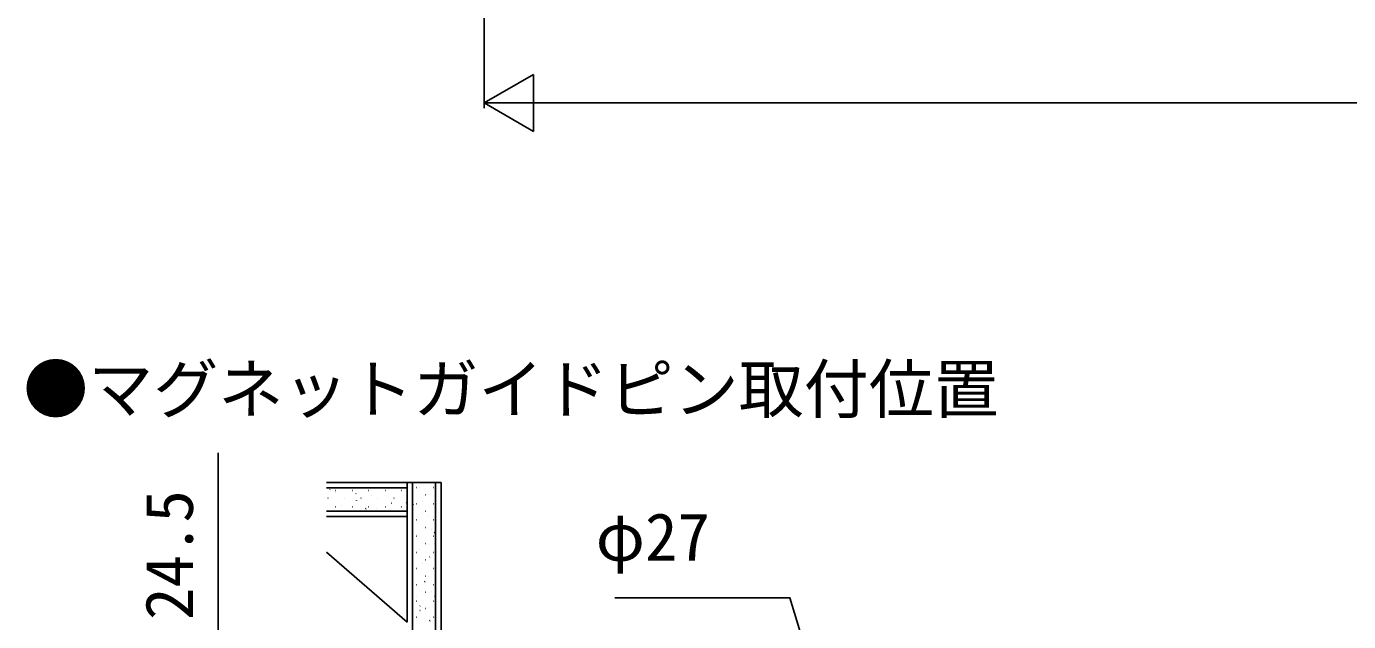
# Model space of a CAD drawing. Units: millimetres, scale not verified. Extents: x -525 to 525, y -786 to 782.
# Drawn here: x -137 to 106.9, y -618.4 to -508.7 of the extents above; entities that cross this region are included whole.
import ezdxf
from ezdxf.enums import TextEntityAlignment as Align

# ---------------------------------------------------------------- set-up
doc = ezdxf.new("R2010")
doc.units = ezdxf.units.MM
doc.header["$LTSCALE"] = 4
for name, color, linetype in [('0-1_USER1', 3, 'Continuous'), ('0-6_YKK_D', 6, 'Continuous'), ('0-8_YSS_K', 3, 'Continuous')]:
    doc.layers.add(name, color=color, linetype=linetype)
doc.styles.add('ＭＳ ゴシック', font='')
doc.styles.get('ＭＳ ゴシック').set_extended_font_data('MS Gothic')

msp = doc.modelspace()

# ---------------------------------------------------------------- linework, layer by layer
at = {"layer": '0-6_YKK_D'}
for p, q in [((-52.575, -439.5), (-52.575, -523.8)), ((-52.575, -522.8), (-43.482, -517.55)), ((-43.482, -528.05), (-43.482, -517.55)), ((-52.575, -522.8), (-43.482, -528.05)), ((-52.575, -522.8), (-34.388, -522.8)), ((-42.075, -522.8), (370.925, -522.8))]:
    msp.add_line(p, q, dxfattribs=at)
for points in [[(-101.685, -634.05), (-101.685, -621.8), (-101.685, -587.295)], [(-28.459, -614.05), (3.814, -614.05), (12.993, -644.154)]]:
    msp.add_lwpolyline(points, dxfattribs=at)
at = {"layer": '0-8_YSS_K'}
for p, q in [((-60.545, -592.8), (-81.685, -592.8)), ((-66.795, -593.8), (-81.685, -593.8)), ((-81.077, -594.157), (-80.994, -594.102)), ((-79.988, -594.296), (-79.938, -594.296)), ((-79.936, -594.577), (-79.927, -594.574)), ((-76.948, -594.296), (-76.898, -594.296)), ((-76.274, -594.896), (-76.191, -594.841)), ((-73.908, -594.296), (-73.858, -594.296)), ((-73.427, -595.113), (-73.418, -595.11)), ((-70.868, -594.296), (-70.818, -594.296)), ((-70.307, -594.008), (-70.297, -594.005)), ((-68.782, -593.855), (-68.699, -593.8)), ((-67.828, -594.296), (-67.778, -594.296)), ((-66.795, -618.55), (-66.795, -592.8)), ((-65.795, -592.8), (-65.795, -677.3)), ((-65.043, -593.72), (-64.993, -593.72)), ((-64.579, -593.738), (-64.57, -593.735)), ((-63.428, -595.095), (-63.378, -595.095)), ((-62.003, -593.72), (-61.953, -593.72)), ((-61.545, -592.8), (-61.545, -677.3)), ((-60.545, -592.8), (-60.545, -677.3)), ((-81.413, -595.671), (-81.363, -595.671)), ((-79.988, -597.286), (-79.938, -597.286)), ((-78.96, -597.073), (-78.951, -597.069)), ((-78.373, -595.671), (-78.323, -595.671)), ((-76.948, -597.286), (-76.898, -597.286)), ((-76.17, -596.085), (-76.161, -596.081)), ((-75.333, -595.671), (-75.283, -595.671)), ((-74.469, -597.619), (-74.386, -597.564)), ((-73.908, -597.286), (-73.858, -597.286)), ((-72.451, -597.608), (-72.442, -597.605)), ((-72.293, -595.671), (-72.243, -595.671)), ((-70.868, -597.286), (-70.818, -597.286)), ((-69.661, -596.62), (-69.651, -596.617)), ((-69.253, -595.671), (-69.203, -595.671)), ((-67.828, -597.286), (-67.778, -597.286)), ((-66.978, -596.578), (-66.894, -596.523)), ((-66.918, -595.649), (-66.908, -595.646)), ((-65.716, -596.835), (-65.633, -596.78)), ((-65.043, -596.71), (-64.993, -596.71)), ((-63.981, -596.367), (-63.971, -596.364)), ((-62.003, -596.71), (-61.953, -596.71)), ((-81.685, -598.05), (-66.795, -598.05)), ((-66.786, -599.05), (-81.685, -599.05)), ((-65.043, -599.7), (-64.993, -599.7)), ((-63.428, -598.085), (-63.378, -598.085)), ((-63.005, -598.863), (-62.995, -598.859)), ((-62.003, -599.7), (-61.953, -599.7)), ((-65.149, -602.463), (-65.139, -602.459)), ((-63.428, -601.075), (-63.378, -601.075)), ((-62.359, -601.475), (-62.349, -601.471)), ((-61.798, -602.077), (-61.715, -602.022)), ((-65.043, -602.69), (-64.993, -602.69)), ((-63.428, -604.065), (-63.378, -604.065)), ((-62.003, -602.69), (-61.953, -602.69)), ((-61.76, -604.104), (-61.75, -604.1)), ((-81.685, -605.64), (-66.795, -618.55)), ((-65.043, -605.68), (-64.993, -605.68)), ((-64.503, -605.075), (-64.493, -605.072)), ((-63.428, -607.055), (-63.378, -607.055)), ((-62.682, -606.58), (-62.599, -606.525)), ((-62.003, -605.68), (-61.953, -605.68)), ((-65.043, -608.67), (-64.993, -608.67)), ((-63.904, -607.704), (-63.894, -607.701)), ((-62.003, -608.67), (-61.953, -608.67)), ((-65.043, -611.66), (-64.993, -611.66)), ((-63.567, -611.084), (-63.483, -611.028)), ((-63.428, -610.045), (-63.378, -610.045)), ((-62.928, -610.199), (-62.918, -610.196)), ((-62.003, -611.66), (-61.953, -611.66)), ((-65.072, -613.799), (-65.063, -613.796)), ((-65.043, -614.65), (-64.993, -614.65)), ((-63.428, -613.035), (-63.378, -613.035)), ((-62.282, -612.811), (-62.272, -612.808)), ((-62.003, -614.65), (-61.953, -614.65)), ((-61.762, -613.807), (-61.679, -613.752)), ((-64.451, -615.587), (-64.368, -615.532)), ((-64.426, -616.412), (-64.417, -616.408)), ((-63.428, -616.025), (-63.378, -616.025)), ((-61.683, -615.44), (-61.674, -615.437)), ((-65.043, -617.64), (-64.993, -617.64)), ((-62.646, -618.31), (-62.563, -618.255)), ((-62.003, -617.64), (-61.953, -617.64))]:
    msp.add_line(p, q, dxfattribs=at)

# ---------------------------------------------------------------- texts
at = {"layer": '0-1_USER1', "style": 'ＭＳ ゴシック'}
msp.add_text('●マグネットガイドピン取付位置', height=8.798, dxfattribs=at).set_placement((-137.636, -582.595), align=Align.BOTTOM_LEFT)
at = {"layer": '0-6_YKK_D', "style": 'ＭＳ ゴシック'}
msp.add_text('24.5', height=8.798, rotation=90, dxfattribs=at).set_placement((-103.685, -618.136), align=Align.BOTTOM_LEFT)
msp.add_text('φ27', height=8.798, dxfattribs=at).set_placement((-32.004, -609.868), align=Align.BOTTOM_LEFT)

doc.saveas('drawing.dxf')
